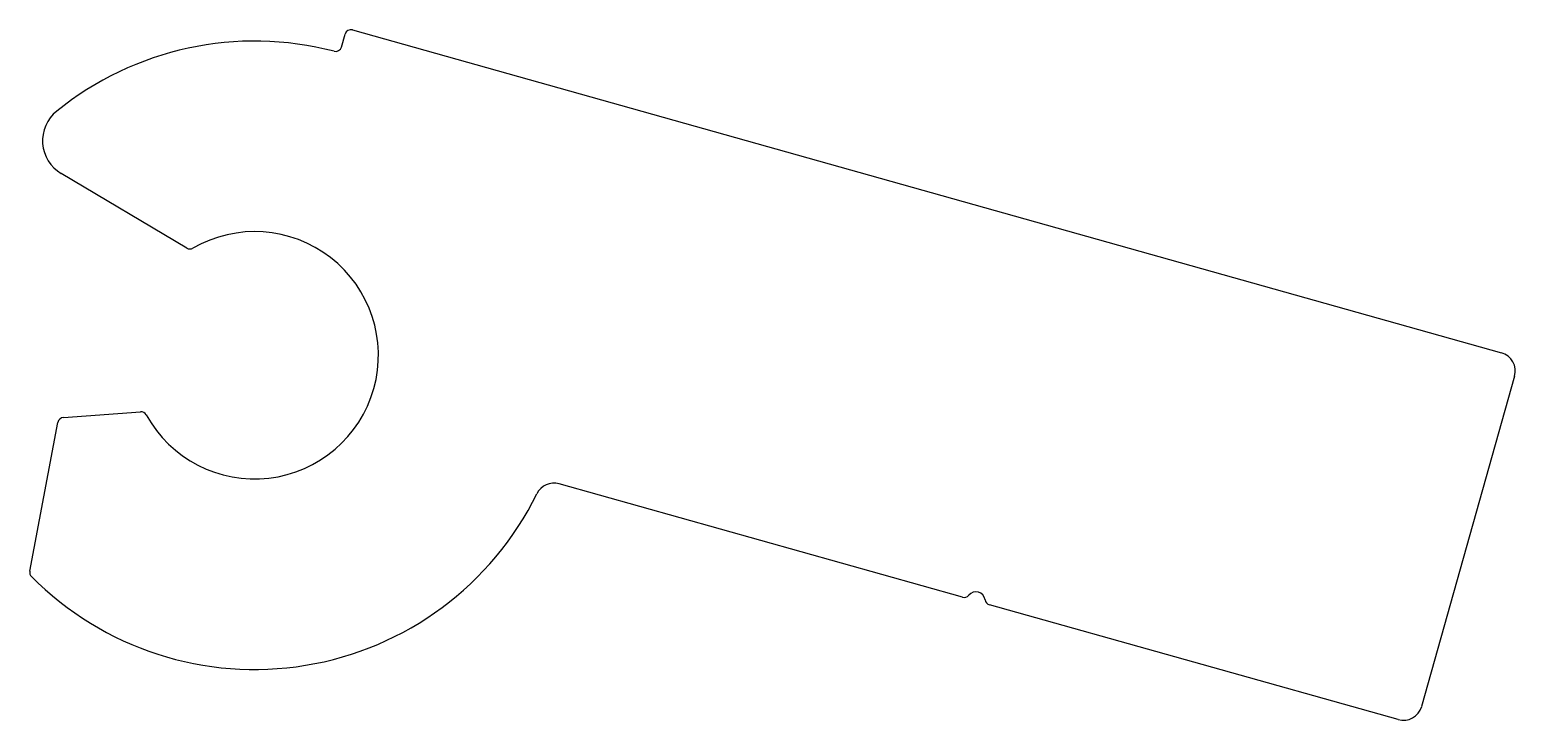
# Model space of a CAD drawing. Extents: x -23.3 to 38.5, y 12.4 to 41.1.
import ezdxf

# ---------------------------------------------------------------- set-up
doc = ezdxf.new("R2010")
doc.units = 0
doc.layers.get('0').update_dxf_attribs({"linetype": 'CONTINUOUS'})

msp = doc.modelspace()

# ---------------------------------------------------------------- linework, layer by layer
at = {"linetype": 'BYBLOCK'}
for p, q in [((-10.332, 40.407), (-10.182, 40.943)), ((-9.868, 41.119), (37.954, 27.67)), ((-16.771, 32.031), (-21.997, 35.135)), ((38.503, 26.691), (34.635, 12.937)), ((-23.304, 18.572), (-22.133, 24.766)), ((-21.902, 24.972), (-18.699, 25.212)), ((15.521, 17.488), (-1.268, 22.21)), ((33.656, 12.388), (16.642, 17.173))]:
    msp.add_line(p, q, dxfattribs=at)
for centre, radius, start, end in [((-9.937, 40.875), 0.254, 74.29207, 164.29207), ((-13.944, 27.565), 13.089, 75.38285, 129.02492), ((-10.577, 40.476), 0.254, 255.38285, 344.29207), ((-21.186, 36.5), 1.588, 129.02492, 239.29207), ((-13.944, 27.565), 5.151, 208.8207, 119.92788), ((-16.641, 32.249), 0.254, 239.29207, 299.92788), ((37.739, 26.906), 0.794, 344.29207, 74.29207), ((-21.883, 24.719), 0.254, 94.29207, 169.29207), ((-18.68, 24.959), 0.254, 28.8207, 94.29207), ((-13.944, 27.565), 13.089, 224.77807, 333.84629), ((-1.483, 21.446), 0.794, 74.29202, 153.84629), ((-23.055, 18.524), 0.254, 169.29207, 224.77807), ((15.59, 17.732), 0.254, 254.29202, 320.71391), ((16.081, 17.33), 0.381, 7.87023, 140.71391), ((16.71, 17.417), 0.254, 187.87024, 254.29212), ((33.871, 13.152), 0.794, 254.29211, 344.29207)]:
    msp.add_arc(centre, radius, start, end, dxfattribs=at)

doc.saveas('drawing.dxf')
